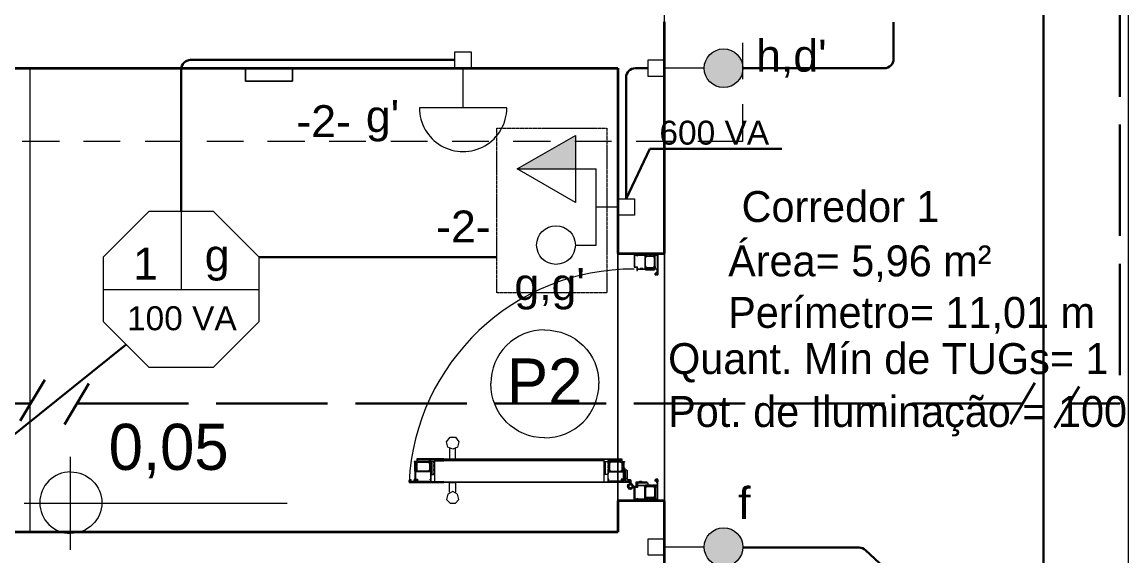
# Model space of a CAD drawing. Header units: millimetres. Extents: x -3501 to 2443, y -1417 to 2787.
# Drawn here: x -2483.1 to -2126.9, y 441.2 to 613.9 of the extents above; entities that cross this region are included whole.
import ezdxf

# ---------------------------------------------------------------- set-up
doc = ezdxf.new("R2010")
doc.units = ezdxf.units.MM
doc.linetypes.add('ACAD_ISO02W100', pattern=[15, 12, -3])
doc.linetypes.add('HIDDEN', pattern=[0.375, 0.25, -0.125])
for name, color, linetype, lineweight in [('EL-ELETRODUTOS-ALV', 5, 'Continuous', 30), ('EL-SIMB-P-CIRC', 1, 'Continuous', 20), ('Eletroduto', 160, 'Continuous', 30), ('Pontos Elétricos', 1, 'Continuous', 20), ('TXT e CIRCUITOS', 7, 'Continuous', 30)]:
    doc.layers.add(name, color=color, linetype=linetype, lineweight=lineweight)
for name, color, linetype in [('PDF_Geometry', 7, 'Continuous'), ('PDF_Text', 7, 'Continuous'), ('Texto', 7, 'Continuous')]:
    doc.layers.add(name, color=color, linetype=linetype)
doc.styles.add('estilo2', font='arial.ttf', dxfattribs={"height": 60})
doc.styles.add('PDF Bahnschrift', font='bahnschrift.ttf')
doc.styles.add('txt 2mm', font='arial.ttf', dxfattribs={"height": 100})

# ---------------------------------------------------------------- blocks, each defined once
blk = doc.blocks.new('cx luz oct')
at = {"ltscale": 3}
blk.add_line((43508.7, 29483.7), (43508.7, 29288.7), dxfattribs=at)
blk.add_lwpolyline([(43589.5, 29093.7), (43703.7, 29207.9), (43703.7, 29369.5), (43589.5, 29483.7), (43428, 29483.7), (43313.7, 29369.5), (43313.7, 29207.9), (43428, 29093.7)], close=True, dxfattribs=at)
blk.add_lwpolyline([(43313.7, 29288.7), (43703.7, 29288.7)], dxfattribs=at)
blk = doc.blocks.new('caixa arandela')
at = {"layer": 'EL-SIMB-P-CIRC', "color": 1}
for p, q in [((138180.1, 42644.3), (138180.1, 42361.8)), ((137998.6, 42476.5), (137998.6, 42529.5)), ((137998.6, 42529.5), (138051.6, 42529.5)), ((138051.6, 42529.5), (138051.6, 42476.5)), ((138180.1, 42503), (138051.6, 42503)), ((138051.6, 42476.5), (137998.6, 42476.5))]:
    blk.add_line(p, q, dxfattribs=at)
blk.add_arc((138180.1, 42503), 141.2, 270, 90, dxfattribs=at)
blk = doc.blocks.new('inte sim')
at = {"layer": 'EL-SIMB-P-CIRC', "color": 1}
blk.add_line((51872.6, 16975), (51872.6, 17103.5), dxfattribs=at)
blk.add_circle((51872.6, 16912.5), 62.5, dxfattribs=at)
blk = doc.blocks.new('int paralelo')
at = {"layer": 'EL-SIMB-P-CIRC', "ltscale": 3}
h = blk.add_hatch(color=256, dxfattribs=at)
h.dxf.hatch_style = 1
h.paths.add_polyline_path([(31096.1, 22328.9, 1), (31221.1, 22328.9, 1)])
at = {"layer": 'EL-SIMB-P-CIRC', "color": 1}
for p, q in [((30914.6, 22302.4), (30914.6, 22355.4)), ((30914.6, 22355.4), (30967.6, 22355.4)), ((30967.6, 22355.4), (30967.6, 22302.4)), ((30967.6, 22302.4), (30914.6, 22302.4))]:
    blk.add_line(p, q, dxfattribs=at)
at = {"layer": 'EL-SIMB-P-CIRC', "ltscale": 3, "rotation": 90}
blk.add_blockref('inte sim', (48071.1, -29543.8), dxfattribs=at)
blk = doc.blocks.new('caixa tomadas')
at = {"layer": 'EL-SIMB-P-CIRC'}
for p, q in [((52407.7, 17460.8), (52460.7, 17460.8)), ((52407.7, 17407.8), (52407.7, 17460.8)), ((52460.7, 17460.8), (52460.7, 17407.8)), ((52460.7, 17407.8), (52407.7, 17407.8)), ((52434.2, 17407.8), (52434.2, 17337.1)), ((52557.2, 17337.1), (52311.2, 17337.1)), ((52311.2, 17270.1), (52311.2, 17337.1)), ((52557.2, 17270.1), (52557.2, 17337.1))]:
    blk.add_line(p, q, dxfattribs=at)
at = {"layer": 'EL-SIMB-P-CIRC', "linetype": 'HIDDEN', "ltscale": 0.025}
blk.add_lwpolyline([(52711.9, 17016.2), (52179.5, 17016.2), (52179.5, 17372.4), (52711.9, 17372.4)], close=True, dxfattribs=at)
blk = doc.blocks.new('bloc tomadas')
at = {"layer": 'EL-SIMB-P-CIRC'}
h = blk.add_hatch(color=1, dxfattribs=at)
h.dxf.hatch_style = 1
h.paths.add_polyline_path([(52311.2, 17270.1), (52311.2, 17082.6), (52202.9, 17270.1)])
at = {"layer": 'EL-SIMB-P-CIRC', "color": 1}
for p, q in [((52311.2, 17082.6), (52202.9, 17270.1)), ((52202.9, 17270.1), (52419.4, 17270.1)), ((52311.2, 17082.6), (52311.2, 17270.1)), ((52419.4, 17270.1), (52311.2, 17082.6))]:
    blk.add_line(p, q, dxfattribs=at)
blk.add_circle((52557.2, 17207.6), 62.5, dxfattribs=at)
at = {"layer": 'EL-ELETRODUTOS-ALV'}
blk.add_blockref('caixa tomadas', (0, 0), dxfattribs=at)

msp = doc.modelspace()

# ---------------------------------------------------------------- linework, layer by layer
at = {"layer": 'Eletroduto'}
for points in [[(-2130.64, 650.7), (-2153, 650.7), (-2153, 424.95, 0.198912), (-2152.12, 422.83), (-2037.26, 307.97)], [(-2250.3, 598.96), (-2204.39, 598.96, 0.414214), (-2201.39, 601.96), (-2201.39, 613.89)], [(-2431.67, 552.6), (-2431.67, 598.61, -0.414214), (-2428.67, 601.61), (-2343.21, 601.61)], [(-2287.86, 556.72), (-2287.86, 595.96, -0.414214), (-2284.86, 598.96), (-2280.79, 598.96)], [(-2250.13, 443.88), (-2212.55, 443.88, -0.189464), (-2210.5, 443.08), (-2050.71, 294.52)]]:
    msp.add_lwpolyline(points, format="xyb", dxfattribs=at)
at = {"layer": 'Eletroduto', "linetype": 'ACAD_ISO02W100', "ltscale": 3}
for points in [[(-2128.26, 625.7), (-2128.26, 490.52)], [(-2780.45, 490.52), (-2480.31, 490.52)], [(-2465.35, 490.52), (-2159.67, 490.52)], [(-2144.7, 490.52), (-2128.26, 490.52)]]:
    msp.add_lwpolyline(points, dxfattribs=at)
at = {"layer": 'Eletroduto'}
for points in [[(-2406.5, 537.85), (-2329.67, 537.85)], [(-2533.58, 442.04), (-2449.47, 509.62)]]:
    msp.add_lwpolyline(points, dxfattribs=at)
at = {"layer": 'PDF_Geometry', "lineweight": 35}
for p, q in [((-2275.48, 598.96), (-2275.48, 613.99)), ((-2580.46, 598.96), (-2290.51, 598.96)), ((-2290.51, 598.96), (-2290.51, 539.07)), ((-2275.48, 539.07), (-2275.48, 598.96)), ((-2290.51, 539.07), (-2275.48, 539.07)), ((-2275.48, 459.07), (-2290.51, 459.07)), ((-2290.51, 459.07), (-2290.51, 448.91)), ((-2275.48, 448.91), (-2275.48, 459.07)), ((-2290.51, 448.91), (-2580.46, 448.91)), ((-2275.48, 423.93), (-2275.48, 448.91))]:
    msp.add_line(p, q, dxfattribs=at)
at = {"layer": 'PDF_Geometry', "lineweight": 18}
for points in [[(-2125.64, 844.04), (-2125.64, 434.09), (-2275.48, 434.09), (-2275.48, 613.99), (-2275.48, 619.07), (-2300.46, 619.07), (-2325.43, 619.07), (-2325.43, 631.98)], [(-2250.3, 607.21), (-2250.3, 595.36)], [(-2456.86, 598.96), (-2580.46, 598.96), (-2480.56, 598.96), (-2480.56, 448.91), (-2580.46, 448.91)], [(-2418.34, 598.75), (-2457.7, 598.75)], [(-2390.61, 598.96), (-2290.51, 598.96), (-2290.51, 598.32)], [(-2250.3, 587.32), (-2250.3, 575.26), (-2264.69, 575.26)], [(-2471.04, 575.26), (-2483.1, 575.26)], [(-2451.35, 575.26), (-2463.21, 575.26)], [(-2431.46, 575.26), (-2443.31, 575.26)], [(-2411.57, 575.26), (-2423.42, 575.26)], [(-2391.67, 575.26), (-2403.74, 575.26)], [(-2371.99, 575.26), (-2383.84, 575.26)], [(-2352.1, 575.26), (-2363.95, 575.26)], [(-2332.2, 575.26), (-2344.05, 575.26)], [(-2312.31, 575.26), (-2324.37, 575.26)], [(-2292.62, 575.26), (-2304.48, 575.26)], [(-2272.73, 575.26), (-2284.58, 575.26)], [(-2285.22, 539.07), (-2277.6, 539.07), (-2285.22, 539.07)], [(-2275.48, 539.07), (-2275.48, 459.07)], [(-2280.98, 534.2), (-2280.98, 534.2)], [(-2280.98, 533.99), (-2280.98, 533.99)], [(-2280.98, 533.99), (-2280.98, 533.99)], [(-2280.56, 533.99), (-2280.56, 533.99)], [(-2280.56, 533.99), (-2280.56, 533.99)], [(-2280.56, 533.99), (-2280.56, 533.99)], [(-2279.71, 533.99), (-2279.71, 533.99)], [(-2279.71, 533.99), (-2279.71, 533.99)], [(-2279.29, 534.2), (-2279.29, 534.2)], [(-2279.29, 533.99), (-2279.29, 533.99)], [(-2279.29, 533.99), (-2279.29, 533.99)], [(-2278.44, 532.08), (-2278.44, 532.08)], [(-2278.23, 532.72), (-2278.23, 532.72)], [(-2278.23, 532.72), (-2278.23, 532.72)], [(-2278.23, 532.5), (-2278.23, 532.5)], [(-2278.23, 532.5), (-2278.23, 532.5)], [(-2278.23, 532.29), (-2278.23, 532.29)], [(-2278.02, 532.93), (-2278.02, 532.93)], [(-2278.02, 532.93), (-2278.02, 532.93)], [(-2278.02, 532.72), (-2278.02, 532.72)], [(-2278.02, 532.29), (-2278.02, 532.29)], [(-2278.02, 532.08), (-2278.02, 532.08)], [(-2278.02, 532.08), (-2278.02, 532.08)], [(-2277.81, 532.72), (-2277.81, 532.72)], [(-2277.81, 532.72), (-2277.81, 532.72)], [(-2277.81, 532.29), (-2277.81, 532.29)], [(-2277.81, 532.29), (-2277.81, 532.29)], [(-2277.6, 532.5), (-2277.6, 532.5)], [(-2344.9, 476), (-2344.9, 472.61), (-2342.99, 472.61), (-2342.99, 476)], [(-2346.8, 472.61), (-2355.48, 472.61), (-2355.48, 472.4), (-2346.8, 472.4), (-2349.77, 472.4), (-2349.77, 471.98), (-2346.8, 471.98), (-2349.77, 471.98), (-2349.77, 465.2), (-2346.8, 465.2), (-2358.02, 465.2), (-2358.02, 464.99), (-2346.8, 464.99)], [(-2356.12, 471.55), (-2356.12, 471.55)], [(-2356.12, 470.92), (-2356.12, 470.92)], [(-2356.12, 470.49), (-2356.12, 470.49)], [(-2355.9, 470.92), (-2355.9, 470.92)], [(-2355.9, 470.92), (-2355.9, 470.92)], [(-2355.9, 470.49), (-2355.9, 470.49)], [(-2355.9, 470.49), (-2355.9, 470.49)], [(-2355.69, 470.92), (-2355.69, 470.92)], [(-2349.77, 472.61), (-2294.74, 472.61)], [(-2349.77, 472.4), (-2296.01, 472.4)], [(-2294.95, 471.98), (-2349.77, 471.98)], [(-2349.77, 470.49), (-2349.77, 470.49)], [(-2298.13, 472.61), (-2289.24, 472.61), (-2289.24, 472.4), (-2298.13, 472.4)], [(-2294.95, 465.2), (-2294.95, 472.4)], [(-2294.95, 470.49), (-2294.74, 470.49), (-2294.95, 470.49)], [(-2288.82, 470.92), (-2288.82, 470.92)], [(-2288.82, 470.92), (-2288.82, 470.92)], [(-2288.82, 470.92), (-2288.82, 470.92)], [(-2288.82, 470.71), (-2288.82, 470.71)], [(-2288.82, 470.71), (-2288.82, 470.71)], [(-2288.82, 470.71), (-2288.82, 470.71)], [(-2288.82, 470.49), (-2288.82, 470.49)], [(-2288.82, 470.49), (-2288.82, 470.49)], [(-2288.6, 471.55), (-2288.6, 471.55)], [(-2288.6, 470.92), (-2288.6, 470.92)], [(-2288.6, 470.71), (-2288.6, 470.71)], [(-2288.6, 470.71), (-2288.6, 470.71)], [(-2288.6, 470.49), (-2288.6, 470.49)], [(-2356.12, 469.65), (-2356.12, 469.65)], [(-2356.12, 469.22), (-2356.12, 469.22)], [(-2356.12, 468.59), (-2356.12, 468.59)], [(-2355.9, 469.65), (-2355.9, 469.65)], [(-2355.9, 469.65), (-2355.9, 469.65)], [(-2355.9, 469.22), (-2355.9, 469.22)], [(-2355.9, 469.22), (-2355.9, 469.22)], [(-2355.69, 469.44), (-2355.69, 469.44)], [(-2349.77, 469.01), (-2349.77, 469.01)], [(-2294.95, 469.01), (-2294.95, 469.01)], [(-2289.03, 469.44), (-2289.03, 469.44)], [(-2288.82, 469.65), (-2288.82, 469.65)], [(-2288.82, 469.65), (-2288.82, 469.65)], [(-2288.82, 469.44), (-2288.82, 469.44)], [(-2288.82, 469.44), (-2288.82, 469.44)], [(-2288.82, 469.44), (-2288.82, 469.44)], [(-2288.82, 469.44), (-2288.82, 469.44)], [(-2288.82, 469.22), (-2288.82, 469.22)], [(-2288.82, 469.22), (-2288.82, 469.22)], [(-2288.6, 469.65), (-2288.6, 469.65)], [(-2288.6, 469.44), (-2288.6, 469.44)], [(-2288.6, 469.22), (-2288.6, 469.22)], [(-2288.6, 468.59), (-2288.6, 468.59)], [(-2288.6, 467.53), (-2288.6, 467.53)], [(-2287.97, 467.53), (-2288.18, 467.53)], [(-2286.06, 462.87), (-2285.43, 463.72), (-2286.28, 464.57), (-2286.28, 464.78), (-2286.28, 465.63), (-2286.49, 465.84), (-2286.7, 465.84), (-2287.33, 465.84), (-2287.33, 465.63), (-2287.12, 465.84), (-2286.91, 465.84), (-2286.91, 465.63), (-2287.12, 465.63), (-2287.33, 465.41), (-2286.91, 465.41), (-2287.76, 465.41), (-2287.97, 465.63), (-2287.97, 465.84), (-2287.97, 469.01), (-2287.76, 469.01), (-2287.55, 468.8), (-2287.55, 466.05), (-2287.55, 466.47)], [(-2287.97, 469.01), (-2287.97, 469.01)], [(-2358.02, 465.41), (-2358.02, 465.41)], [(-2357.81, 465.63), (-2357.81, 465.63)], [(-2357.81, 465.2), (-2357.81, 465.2)], [(-2356.75, 465.2), (-2357.81, 465.2), (-2356.75, 465.2)], [(-2357.81, 465.2), (-2357.81, 465.2)], [(-2357.6, 465.84), (-2357.6, 465.84)], [(-2357.6, 465.84), (-2357.6, 465.84)], [(-2357.6, 465.63), (-2357.6, 465.63)], [(-2357.39, 465.63), (-2357.39, 465.63)], [(-2357.39, 465.63), (-2357.39, 465.63)], [(-2357.17, 465.41), (-2357.17, 465.41)], [(-2356.54, 465.2), (-2356.54, 465.2)], [(-2356.54, 465.2), (-2356.54, 465.2)], [(-2356.33, 465.84), (-2356.33, 465.84)], [(-2356.12, 465.84), (-2356.12, 465.84)], [(-2356.12, 465.41), (-2356.12, 465.41)], [(-2355.69, 465.41), (-2355.69, 465.41)], [(-2355.27, 466.05), (-2355.27, 466.05)], [(-2355.27, 465.41), (-2355.27, 465.41)], [(-2351.04, 465.84), (-2351.04, 465.84)], [(-2351.04, 465.41), (-2351.04, 465.41)], [(-2349.77, 465.2), (-2296.01, 465.2)], [(-2294.95, 464.99), (-2349.77, 464.99)], [(-2344.9, 461.82), (-2344.9, 464.99), (-2342.99, 464.99), (-2342.99, 461.82)], [(-2298.13, 465.2), (-2286.7, 465.2), (-2286.7, 464.99), (-2298.13, 464.99)], [(-2293.47, 465.84), (-2293.47, 465.84)], [(-2289.45, 466.05), (-2289.45, 466.05)], [(-2289.45, 465.41), (-2289.45, 465.41)], [(-2287.55, 466.05), (-2287.33, 465.84), (-2287.12, 465.84), (-2286.91, 465.84), (-2286.7, 465.63), (-2286.7, 465.41), (-2286.91, 465.41), (-2286.91, 465.63), (-2287.12, 465.63), (-2287.55, 465.41), (-2288.18, 465.41), (-2288.39, 465.63), (-2288.39, 465.84), (-2288.6, 465.41), (-2289.03, 465.41), (-2289.03, 465.63), (-2289.03, 465.84), (-2288.82, 465.84), (-2289.03, 465.84), (-2289.24, 465.63), (-2289.24, 465.41), (-2289.03, 465.2), (-2288.18, 465.2), (-2287.97, 465.2), (-2286.91, 465.2), (-2286.7, 465.2), (-2286.7, 465.41), (-2286.7, 464.78), (-2286.91, 464.57)], [(-2289.03, 465.41), (-2289.03, 465.41)], [(-2288.6, 466.47), (-2288.6, 466.47)], [(-2288.6, 465.84), (-2288.6, 465.84)], [(-2288.6, 465.41), (-2288.6, 465.41)], [(-2288.39, 465.84), (-2288.39, 465.84)], [(-2288.18, 466.47), (-2287.97, 466.47)], [(-2288.18, 465.2), (-2288.18, 465.2)], [(-2288.18, 465.2), (-2288.18, 465.2)], [(-2287.97, 465.2), (-2286.91, 465.2), (-2287.97, 465.2)], [(-2287.55, 465.41), (-2287.55, 465.41)], [(-2286.7, 464.57), (-2287.55, 463.93), (-2287.12, 462.87), (-2286.06, 462.87), (-2285.43, 463.72), (-2286.06, 464.57)], [(-2287.33, 465.63), (-2287.33, 465.63)], [(-2287.33, 465.63), (-2287.33, 465.63)], [(-2287.33, 465.41), (-2287.33, 465.41)], [(-2287.12, 465.84), (-2287.12, 465.84)], [(-2287.12, 465.63), (-2287.12, 465.63)], [(-2287.12, 465.63), (-2287.12, 465.63)], [(-2286.91, 465.63), (-2286.91, 465.63)], [(-2286.91, 465.63), (-2286.91, 465.63)], [(-2286.91, 465.63), (-2286.91, 465.63)], [(-2286.91, 465.41), (-2286.91, 465.41)], [(-2286.91, 465.41), (-2286.91, 465.41)], [(-2286.91, 465.2), (-2286.91, 465.2)], [(-2286.91, 465.2), (-2286.91, 465.2)], [(-2286.7, 465.41), (-2286.7, 465.41)], [(-2284.16, 465.2), (-2284.16, 465.2)], [(-2283.74, 465.2), (-2283.52, 465.2), (-2283.52, 465.41), (-2282.89, 465.41), (-2282.89, 465.2), (-2282.68, 465.2)], [(-2283.52, 464.78), (-2283.52, 464.78)], [(-2282.89, 464.78), (-2282.89, 464.78)], [(-2282.89, 464.78), (-2282.89, 464.78)], [(-2281.62, 464.14), (-2281.62, 464.14)], [(-2280.98, 464.14), (-2280.98, 464.14)], [(-2280.98, 463.93), (-2280.98, 463.93)], [(-2280.98, 463.93), (-2280.98, 463.93)], [(-2280.98, 463.93), (-2280.98, 463.93)], [(-2280.77, 464.14), (-2280.77, 464.14)], [(-2280.77, 463.93), (-2280.77, 463.93)], [(-2280.77, 463.93), (-2280.77, 463.93)], [(-2280.77, 463.93), (-2280.77, 463.93)], [(-2280.56, 464.14), (-2280.56, 464.14)], [(-2280.56, 463.93), (-2280.56, 463.93)], [(-2280.56, 463.93), (-2280.56, 463.93)], [(-2279.71, 464.14), (-2279.71, 464.14)], [(-2279.71, 463.93), (-2279.71, 463.93)], [(-2279.71, 463.93), (-2279.71, 463.93)], [(-2279.5, 464.14), (-2279.5, 464.14)], [(-2279.5, 463.93), (-2279.5, 463.93)], [(-2279.5, 463.93), (-2279.5, 463.93)], [(-2279.5, 463.93), (-2279.5, 463.93)], [(-2279.29, 464.14), (-2279.29, 464.14)], [(-2279.29, 463.93), (-2279.29, 463.93)], [(-2279.29, 463.93), (-2279.29, 463.93)], [(-2279.29, 463.93), (-2279.29, 463.93)], [(-2278.66, 464.14), (-2278.66, 464.14)], [(-2278.44, 465.84), (-2278.44, 465.84)], [(-2278.23, 466.05), (-2278.23, 465.84), (-2278.23, 466.05)], [(-2278.23, 465.84), (-2278.23, 465.84)], [(-2278.23, 465.84), (-2278.23, 465.84)], [(-2278.23, 465.84), (-2278.23, 465.84)], [(-2278.23, 465.84), (-2278.23, 465.84)], [(-2278.23, 465.63), (-2278.23, 465.63)], [(-2278.23, 465.63), (-2278.23, 465.63)], [(-2278.23, 465.41), (-2278.23, 465.41)], [(-2278.23, 465.41), (-2278.23, 465.41)], [(-2278.02, 465.84), (-2278.02, 465.84)], [(-2278.02, 465.84), (-2278.02, 465.84)], [(-2278.02, 465.63), (-2278.02, 465.63)], [(-2278.02, 465.41), (-2278.02, 465.41)], [(-2278.02, 465.2), (-2278.02, 465.2)], [(-2278.02, 465.2), (-2278.02, 465.2)], [(-2277.81, 465.84), (-2277.81, 465.63), (-2277.81, 465.84)], [(-2277.81, 465.84), (-2277.81, 465.84)], [(-2277.81, 465.63), (-2277.81, 465.63)], [(-2277.81, 465.63), (-2277.81, 465.63)], [(-2277.81, 465.63), (-2277.81, 465.63)], [(-2277.81, 465.41), (-2277.81, 465.41)], [(-2277.81, 465.41), (-2277.81, 465.41)], [(-2277.81, 465.2), (-2277.81, 465.2)], [(-2277.81, 465.2), (-2277.81, 465.2)], [(-2489.03, 448.91), (-2290.51, 448.91)]]:
    msp.add_lwpolyline(points, dxfattribs=at)
for points in [[(-2410.93, 594.73), (-2395.69, 594.73), (-2395.69, 595.15), (-2395.69, 596), (-2395.69, 597.05), (-2395.69, 598.32), (-2395.69, 598.75), (-2395.69, 597.48), (-2395.69, 596.21), (-2395.69, 595.36), (-2395.69, 594.94), (-2395.69, 594.73)], [(-2410.93, 594.73), (-2410.93, 594.94), (-2410.93, 595.36), (-2410.93, 596.21), (-2410.93, 597.48), (-2410.93, 598.75), (-2410.93, 598.32), (-2410.93, 597.05), (-2410.93, 596), (-2410.93, 595.15)], [(-2290.51, 539.07), (-2290.51, 459.07)], [(-2281.62, 533.99), (-2281.41, 533.99), (-2281.2, 533.99), (-2281.41, 534.2), (-2281.62, 533.99), (-2281.62, 534.41), (-2281.62, 534.62), (-2281.62, 534.41), (-2281.41, 534.41), (-2281.41, 534.62), (-2281.41, 534.83), (-2281.62, 534.83), (-2281.62, 537.58), (-2281.41, 537.8), (-2281.41, 538.01), (-2281.62, 537.8), (-2281.62, 538.01), (-2281.62, 538.22), (-2281.62, 538.43), (-2281.41, 538.22), (-2281.2, 538.43), (-2281.41, 538.43), (-2281.62, 538.43), (-2283.1, 538.43), (-2283.1, 539.07), (-2283.31, 539.07), (-2283.52, 538.85), (-2283.31, 538.85), (-2283.31, 538.43), (-2284.16, 538.43), (-2285.01, 538.43), (-2285.01, 538.85), (-2284.79, 538.85), (-2284.79, 539.07), (-2285.22, 539.07), (-2285.22, 534.62), (-2284.37, 534.62), (-2284.37, 534.41), (-2284.37, 533.56), (-2284.16, 533.56), (-2284.16, 533.99), (-2282.89, 533.99)], [(-2285.01, 534.83), (-2285.01, 538.22), (-2285.01, 538.43), (-2284.37, 538.43), (-2284.37, 538.22), (-2284.16, 538.22), (-2284.16, 538.43), (-2281.83, 538.43), (-2281.83, 533.99), (-2282.47, 533.99), (-2282.47, 534.2), (-2283.31, 534.2), (-2283.31, 533.99), (-2284.16, 533.99), (-2284.16, 534.62), (-2285.01, 534.62)], [(-2280.56, 538.43), (-2279.71, 538.43), (-2279.93, 538.43), (-2279.93, 538.22), (-2279.71, 538.22), (-2279.08, 538.22), (-2279.29, 538.43), (-2279.08, 538.43), (-2278.87, 538.22), (-2278.66, 538.22), (-2278.66, 538.01), (-2278.66, 537.8), (-2278.87, 538.01), (-2280.14, 538.01), (-2280.14, 538.22), (-2280.14, 538.01), (-2281.41, 538.01), (-2281.62, 537.8), (-2281.62, 538.01), (-2281.62, 538.22), (-2281.41, 538.22), (-2281.2, 538.43), (-2280.98, 538.43), (-2281.2, 538.22), (-2280.56, 538.22), (-2280.35, 538.22), (-2280.35, 538.43)], [(-2277.6, 532.93), (-2277.81, 532.93), (-2277.81, 532.72), (-2278.02, 532.72), (-2278.02, 532.93), (-2277.81, 532.93), (-2277.81, 533.77), (-2277.81, 533.99), (-2278.66, 533.99), (-2278.87, 533.99), (-2279.08, 533.99), (-2278.87, 534.2), (-2278.66, 533.99), (-2278.66, 534.41), (-2278.66, 534.62), (-2278.66, 534.41), (-2278.87, 534.41), (-2278.87, 534.62), (-2278.87, 534.83), (-2278.66, 534.83), (-2278.66, 537.58), (-2278.87, 537.8), (-2278.87, 538.01), (-2278.66, 537.8), (-2278.66, 538.01), (-2278.66, 538.22), (-2278.66, 538.43), (-2278.87, 538.22), (-2279.08, 538.43), (-2278.87, 538.43), (-2278.66, 538.43), (-2277.6, 538.43), (-2277.6, 538.85), (-2278.02, 538.85), (-2277.81, 539.07), (-2277.6, 539.07), (-2277.6, 532.08), (-2278.02, 532.08), (-2278.02, 532.29), (-2277.81, 532.29), (-2277.81, 532.08), (-2277.6, 532.08), (-2277.6, 532.29), (-2277.6, 532.5), (-2277.6, 532.72)], [(-2278.23, 534.62), (-2278.44, 534.62), (-2278.44, 538.43), (-2277.81, 538.43), (-2277.81, 534.2), (-2277.81, 533.99), (-2278.44, 533.99), (-2278.44, 534.2), (-2278.44, 534.41), (-2278.44, 534.62)], [(-2280.56, 533.99), (-2279.71, 533.99), (-2279.93, 533.99), (-2279.93, 534.2), (-2279.71, 534.2), (-2279.08, 534.2), (-2279.08, 533.99), (-2279.29, 533.99), (-2279.08, 533.99), (-2278.87, 534.2), (-2278.66, 534.2), (-2278.66, 533.99), (-2278.66, 534.2), (-2278.66, 534.41), (-2278.87, 534.41), (-2280.14, 534.41), (-2280.14, 534.2), (-2280.14, 534.41), (-2281.41, 534.41), (-2281.62, 534.41), (-2281.62, 534.2), (-2281.62, 533.99), (-2281.62, 534.2), (-2281.41, 534.2), (-2281.2, 533.99), (-2280.98, 533.99), (-2281.2, 533.99), (-2281.2, 534.2), (-2280.56, 534.2), (-2280.35, 534.2), (-2280.35, 533.99)], [(-2279.29, 534.2), (-2279.5, 534.2), (-2279.71, 534.2), (-2279.71, 533.99), (-2280.56, 533.99), (-2280.56, 534.2), (-2280.77, 534.2), (-2280.98, 534.2), (-2280.98, 533.99), (-2281.62, 533.99), (-2281.62, 533.77), (-2278.66, 533.77), (-2278.66, 533.99), (-2279.29, 533.99)], [(-2278.02, 532.93), (-2278.23, 532.72), (-2278.23, 532.29), (-2278.23, 532.08), (-2278.44, 532.08), (-2278.44, 532.5), (-2278.44, 532.08), (-2278.23, 532.08), (-2278.02, 532.08), (-2278.02, 532.29), (-2277.81, 532.29), (-2277.6, 532.5), (-2277.81, 532.72), (-2278.02, 532.72)], [(-2278.23, 532.72), (-2278.44, 532.5), (-2278.23, 532.5)], [(-2343.84, 475.78), (-2345.53, 476.42), (-2345.96, 478.11), (-2344.69, 479.59), (-2342.99, 479.59), (-2341.94, 478.11), (-2342.36, 476.42)], [(-2350.83, 471.55), (-2350.83, 471.76), (-2351.04, 471.76), (-2351.25, 471.76), (-2351.25, 472.19), (-2350.83, 472.19), (-2350.83, 472.4), (-2355.27, 472.4), (-2355.48, 472.4), (-2355.48, 471.76), (-2356.33, 471.76), (-2356.33, 471.55), (-2356.12, 471.55), (-2356.12, 471.34), (-2356.12, 471.13), (-2355.9, 471.34), (-2355.69, 471.34), (-2355.9, 471.34), (-2355.9, 471.55), (-2355.48, 471.55), (-2355.48, 471.34), (-2355.27, 471.34), (-2355.27, 471.55), (-2351.88, 471.55), (-2351.67, 471.34), (-2351.46, 471.34), (-2351.46, 471.55), (-2351.04, 471.55), (-2351.25, 471.34), (-2351.04, 471.13), (-2350.83, 471.34), (-2351.04, 471.34), (-2351.04, 471.55)], [(-2355.9, 469.65), (-2356.12, 469.65), (-2356.12, 470.49), (-2355.9, 470.49), (-2355.9, 470.28), (-2355.69, 470.28), (-2355.69, 470.49), (-2355.69, 471.13), (-2355.9, 471.13), (-2355.9, 470.92), (-2356.12, 470.92), (-2356.12, 471.13), (-2355.9, 471.34), (-2355.69, 471.34), (-2355.9, 471.55), (-2355.48, 471.55), (-2355.48, 471.34), (-2355.48, 470.28), (-2355.69, 470.07), (-2355.48, 470.07), (-2355.48, 468.8), (-2355.48, 468.59), (-2355.9, 468.59), (-2355.69, 468.8), (-2355.9, 469.01), (-2356.12, 469.01), (-2356.12, 469.22), (-2355.9, 469.22), (-2355.9, 469.01), (-2355.69, 469.01), (-2355.69, 469.65), (-2355.69, 469.86), (-2355.9, 469.86)], [(-2355.69, 469.44), (-2355.69, 469.22), (-2355.9, 469.22), (-2356.12, 469.22), (-2356.12, 468.59), (-2356.12, 471.55), (-2356.12, 470.92), (-2355.9, 470.92), (-2355.69, 470.92), (-2355.69, 470.71), (-2355.69, 470.49), (-2355.9, 470.49), (-2356.12, 470.49), (-2356.12, 469.65), (-2355.9, 469.65), (-2355.69, 469.65)], [(-2351.46, 471.76), (-2351.46, 472.19), (-2355.27, 472.19), (-2355.27, 471.76)], [(-2351.04, 469.65), (-2350.83, 469.65), (-2350.83, 470.49), (-2351.04, 470.49), (-2351.04, 470.28), (-2351.25, 470.28), (-2351.25, 470.49), (-2351.25, 471.13), (-2351.04, 471.13), (-2351.04, 470.92), (-2350.83, 470.92), (-2350.83, 471.13), (-2351.04, 471.13), (-2351.25, 471.34), (-2351.04, 471.55), (-2351.25, 471.55), (-2351.46, 471.55), (-2351.46, 471.34), (-2351.46, 470.28), (-2351.46, 470.07), (-2351.25, 470.07), (-2351.46, 470.07), (-2351.46, 468.8), (-2351.46, 468.59), (-2351.25, 468.59), (-2351.04, 468.59), (-2351.25, 468.8), (-2351.25, 469.01), (-2351.04, 469.01), (-2350.83, 469.01), (-2350.83, 469.22), (-2351.04, 469.22), (-2351.04, 469.01), (-2351.25, 469.01), (-2351.25, 469.65), (-2351.25, 469.86), (-2351.04, 469.86)], [(-2349.98, 469.01), (-2350.19, 469.22), (-2350.19, 469.44), (-2350.19, 469.86), (-2350.19, 470.07), (-2350.19, 470.28), (-2349.77, 470.49), (-2349.98, 470.49), (-2350.19, 470.49), (-2350.19, 470.71), (-2350.19, 471.55), (-2349.98, 471.55), (-2349.98, 471.76), (-2350.19, 471.76), (-2350.83, 471.76), (-2350.83, 471.34), (-2350.83, 468.17), (-2350.83, 467.95), (-2350.83, 467.74), (-2350.83, 467.53), (-2350.19, 467.53), (-2349.98, 467.53), (-2349.98, 467.74), (-2350.19, 467.74), (-2350.19, 468.59), (-2350.19, 468.8), (-2350.19, 469.01)], [(-2294.74, 467.74), (-2294.53, 467.74), (-2294.53, 468.59), (-2294.53, 468.8), (-2294.53, 469.01), (-2294.74, 469.01), (-2294.53, 469.22), (-2294.53, 469.44), (-2294.53, 469.86), (-2294.53, 470.07), (-2294.53, 470.28), (-2294.74, 470.49), (-2294.53, 470.49), (-2294.53, 470.71), (-2294.53, 471.55), (-2294.74, 471.55), (-2294.74, 471.76), (-2294.53, 471.76), (-2293.89, 471.76), (-2293.68, 471.76), (-2293.68, 471.34), (-2293.68, 468.17), (-2293.68, 467.95), (-2293.68, 467.74), (-2293.89, 467.53), (-2294.53, 467.53), (-2294.74, 467.53)], [(-2293.68, 471.55), (-2293.68, 471.76), (-2293.47, 471.76), (-2293.47, 472.19), (-2293.89, 472.19), (-2293.89, 472.4), (-2293.68, 472.4), (-2289.45, 472.4), (-2289.24, 472.4), (-2289.24, 471.76), (-2288.39, 471.76), (-2288.39, 471.55), (-2288.6, 471.55), (-2288.6, 471.34), (-2288.6, 471.13), (-2288.82, 471.34), (-2289.03, 471.34), (-2288.82, 471.34), (-2288.82, 471.55), (-2289.24, 471.55), (-2289.24, 471.34), (-2289.45, 471.34), (-2289.45, 471.55), (-2292.84, 471.55), (-2293.05, 471.34), (-2293.26, 471.34), (-2293.26, 471.55), (-2293.68, 471.55), (-2293.47, 471.34), (-2293.68, 471.13), (-2293.68, 471.34)], [(-2293.68, 469.65), (-2293.68, 470.49), (-2293.68, 470.28), (-2293.47, 470.28), (-2293.47, 470.49), (-2293.47, 471.13), (-2293.68, 471.13), (-2293.68, 470.92), (-2293.68, 471.13), (-2293.47, 471.34), (-2293.68, 471.55), (-2293.47, 471.55), (-2293.26, 471.55), (-2293.26, 471.34), (-2293.26, 470.28), (-2293.26, 470.07), (-2293.47, 470.07), (-2293.26, 470.07), (-2293.26, 468.8), (-2293.26, 468.59), (-2293.47, 468.59), (-2293.68, 468.59), (-2293.47, 468.8), (-2293.47, 469.01), (-2293.68, 469.01), (-2293.68, 469.22), (-2293.68, 469.01), (-2293.47, 469.01), (-2293.47, 469.65), (-2293.47, 469.86), (-2293.68, 469.86)], [(-2293.26, 471.76), (-2293.26, 472.19), (-2289.45, 472.19), (-2289.45, 471.76)], [(-2288.82, 469.65), (-2288.6, 469.65), (-2288.6, 470.49), (-2288.82, 470.49), (-2288.82, 470.28), (-2289.03, 470.49), (-2289.03, 471.13), (-2288.82, 471.13), (-2288.82, 470.92), (-2288.6, 470.92), (-2288.6, 471.13), (-2288.82, 471.34), (-2289.03, 471.34), (-2288.82, 471.55), (-2289.24, 471.55), (-2289.24, 471.34), (-2289.24, 470.28), (-2289.03, 470.07), (-2289.24, 470.07), (-2289.24, 468.8), (-2289.24, 468.59), (-2288.82, 468.59), (-2289.03, 468.8), (-2288.82, 469.01), (-2288.6, 469.01), (-2288.6, 469.22), (-2288.82, 469.22), (-2288.82, 469.01), (-2289.03, 469.01), (-2289.03, 469.65), (-2288.82, 469.86)], [(-2288.82, 470.49), (-2288.82, 470.71), (-2288.82, 470.92), (-2288.6, 470.92), (-2288.82, 470.92), (-2289.03, 470.92), (-2289.03, 470.71)], [(-2288.82, 469.65), (-2288.6, 469.65), (-2288.6, 469.44), (-2288.6, 469.22), (-2288.82, 469.22), (-2288.6, 469.22), (-2288.6, 468.59), (-2288.6, 471.55), (-2288.6, 470.92), (-2288.6, 470.71), (-2288.82, 470.49), (-2288.6, 470.49), (-2288.6, 469.65)], [(-2350.83, 467.32), (-2350.83, 468.59), (-2351.04, 468.59), (-2351.04, 468.8), (-2350.83, 468.8), (-2351.04, 469.01), (-2351.25, 468.8), (-2351.04, 468.59), (-2351.46, 468.59), (-2351.46, 468.8), (-2351.67, 468.8), (-2351.88, 468.59), (-2355.27, 468.59), (-2355.27, 468.8), (-2355.48, 468.8), (-2355.48, 468.59), (-2355.9, 468.59), (-2355.9, 468.8), (-2355.69, 468.8), (-2355.9, 468.8), (-2356.12, 469.01), (-2356.12, 468.8), (-2356.12, 468.59), (-2356.12, 467.32), (-2356.12, 466.05), (-2356.33, 466.05), (-2356.33, 465.84), (-2355.48, 465.84), (-2355.48, 465.2), (-2355.27, 465.2), (-2351.04, 465.2), (-2350.83, 465.2)], [(-2351.04, 465.84), (-2351.25, 465.84), (-2351.25, 466.05), (-2351.04, 466.05), (-2351.04, 468.38), (-2355.9, 468.38), (-2355.9, 467.74), (-2355.9, 466.9), (-2355.9, 466.05), (-2355.27, 466.05), (-2355.27, 465.41), (-2351.04, 465.41)], [(-2349.77, 469.01), (-2349.98, 469.01)], [(-2294.95, 469.01), (-2294.74, 469.01)], [(-2293.68, 467.32), (-2293.68, 468.59), (-2293.68, 468.8), (-2293.68, 469.01), (-2293.47, 468.8), (-2293.68, 468.59), (-2293.26, 468.59), (-2293.26, 468.8), (-2293.05, 468.8), (-2292.84, 468.59), (-2289.45, 468.59), (-2289.45, 468.8), (-2289.24, 468.8), (-2289.24, 468.59), (-2288.82, 468.59), (-2288.82, 468.8), (-2289.03, 468.8), (-2288.82, 468.8), (-2288.6, 469.01), (-2288.6, 468.8), (-2288.6, 468.59), (-2288.6, 467.32), (-2288.6, 466.05), (-2288.39, 466.05), (-2288.39, 465.84), (-2289.24, 465.84), (-2289.24, 465.2), (-2289.45, 465.2), (-2293.68, 465.2)], [(-2293.47, 465.84), (-2293.47, 466.05), (-2293.68, 466.05), (-2293.68, 468.38), (-2288.82, 468.38), (-2288.82, 467.74), (-2288.82, 466.9), (-2288.82, 466.05), (-2289.45, 466.05), (-2289.45, 465.41), (-2293.47, 465.41), (-2293.68, 465.41), (-2293.68, 465.84)], [(-2289.03, 469.44), (-2288.82, 469.22), (-2288.82, 469.44), (-2288.82, 469.65)], [(-2288.18, 466.05), (-2288.18, 469.44), (-2288.6, 469.44), (-2288.6, 466.05)], [(-2357.39, 465.84), (-2357.6, 465.84), (-2357.81, 465.63), (-2357.6, 465.63), (-2357.17, 465.41), (-2356.54, 465.41), (-2356.33, 465.63), (-2356.33, 465.84), (-2356.12, 465.41), (-2355.69, 465.41), (-2355.69, 465.63), (-2355.69, 465.84), (-2355.9, 465.84), (-2356.12, 465.84), (-2355.9, 465.84), (-2355.69, 465.84), (-2355.48, 465.63), (-2355.48, 465.41), (-2355.69, 465.2), (-2356.54, 465.2), (-2357.81, 465.2), (-2358.02, 465.2), (-2358.02, 465.41), (-2358.02, 465.63), (-2357.81, 465.84), (-2357.6, 465.84), (-2357.39, 465.63)], [(-2288.82, 465.84), (-2288.6, 465.84)], [(-2284.79, 463.72), (-2284.58, 463.93), (-2284.58, 464.99), (-2284.58, 465.2), (-2284.16, 465.2), (-2281.2, 465.2), (-2281.2, 464.99), (-2281.2, 464.78), (-2283.74, 464.78), (-2284.16, 464.78), (-2284.37, 464.57), (-2284.37, 463.72), (-2284.37, 463.51), (-2284.58, 463.51), (-2285.43, 463.51), (-2285.64, 463.3), (-2286.49, 462.66), (-2287.33, 463.3), (-2287.33, 464.36), (-2286.28, 464.78), (-2285.64, 463.93), (-2285.43, 463.72)], [(-2286.49, 464.36), (-2287.12, 463.72), (-2286.49, 463.09), (-2285.85, 463.72)], [(-2286.49, 464.36), (-2287.12, 463.72), (-2286.49, 463.09), (-2285.85, 463.72)], [(-2281.62, 464.14), (-2281.41, 464.14), (-2281.2, 464.14), (-2281.41, 463.93), (-2281.41, 463.72), (-2281.41, 463.93), (-2281.62, 463.93), (-2281.62, 463.51), (-2281.41, 463.51), (-2281.41, 463.3), (-2281.62, 463.3), (-2281.62, 460.55), (-2281.62, 460.34), (-2281.41, 460.34), (-2281.41, 460.12), (-2281.62, 460.12), (-2281.62, 459.7), (-2281.41, 459.7), (-2281.2, 459.49), (-2281.41, 459.49), (-2281.62, 459.49), (-2283.1, 459.49), (-2283.1, 459.07), (-2283.31, 459.07), (-2283.52, 459.07), (-2283.52, 459.28), (-2283.31, 459.28), (-2283.31, 459.49), (-2284.16, 459.49), (-2285.01, 459.49), (-2285.01, 459.28), (-2284.79, 459.28), (-2284.79, 459.07), (-2285.22, 459.07), (-2285.22, 463.3), (-2285.22, 463.51), (-2284.37, 463.51), (-2284.37, 464.36), (-2284.16, 464.36), (-2284.16, 464.14), (-2282.89, 464.14)], [(-2285.01, 463.3), (-2285.01, 459.7), (-2284.37, 459.7), (-2284.16, 459.91), (-2284.16, 459.7), (-2281.83, 459.7), (-2281.83, 463.93), (-2282.47, 463.93), (-2283.31, 463.93), (-2284.16, 463.93), (-2284.16, 463.3)], [(-2280.77, 464.78), (-2284.16, 464.78), (-2284.16, 464.14), (-2280.77, 464.14)], [(-2280.56, 463.93), (-2280.56, 464.14), (-2279.71, 464.14), (-2279.71, 463.93), (-2279.93, 463.93), (-2279.93, 463.72), (-2279.71, 463.72), (-2279.08, 463.72), (-2279.08, 463.93), (-2279.29, 463.93), (-2279.29, 464.14), (-2279.08, 464.14), (-2278.87, 463.93), (-2278.87, 463.72), (-2278.66, 463.93), (-2278.66, 463.51), (-2278.87, 463.51), (-2280.14, 463.51), (-2280.14, 463.72), (-2280.14, 463.51), (-2281.41, 463.51), (-2281.62, 463.51), (-2281.62, 463.93), (-2281.41, 463.72), (-2281.41, 463.93), (-2281.2, 464.14), (-2280.98, 464.14), (-2280.98, 463.93), (-2281.2, 463.93), (-2281.2, 463.72), (-2280.56, 463.72), (-2280.35, 463.72), (-2280.35, 463.93)], [(-2280.77, 463.72), (-2280.98, 463.72), (-2280.98, 463.93), (-2280.98, 464.14), (-2281.62, 464.14), (-2278.66, 464.14), (-2279.29, 464.14), (-2279.29, 463.93), (-2279.5, 463.93), (-2279.71, 463.93), (-2279.5, 463.72), (-2279.29, 463.72), (-2279.29, 463.93), (-2279.5, 464.14), (-2279.5, 463.93), (-2279.71, 463.93), (-2279.71, 464.14), (-2280.56, 464.14), (-2280.56, 463.93), (-2280.77, 463.93), (-2280.56, 463.93)], [(-2280.77, 464.14), (-2280.98, 463.93), (-2280.77, 463.93)], [(-2277.6, 465.2), (-2277.81, 465.2), (-2278.02, 465.2), (-2278.02, 464.99), (-2277.81, 464.99), (-2277.81, 464.14), (-2278.66, 464.14), (-2278.87, 464.14), (-2279.08, 464.14), (-2278.87, 463.93), (-2278.87, 463.72), (-2278.87, 463.93), (-2278.66, 463.93), (-2278.66, 463.51), (-2278.87, 463.51), (-2278.87, 463.3), (-2278.66, 463.3), (-2278.66, 460.55), (-2278.66, 460.34), (-2278.87, 460.34), (-2278.87, 460.12), (-2278.66, 460.12), (-2278.66, 459.7), (-2278.87, 459.7), (-2279.08, 459.49), (-2278.87, 459.49), (-2278.66, 459.49), (-2277.6, 459.49), (-2277.6, 459.28), (-2278.02, 459.28), (-2278.02, 459.07), (-2277.81, 459.07), (-2277.6, 459.07), (-2277.6, 465.84), (-2277.6, 466.05), (-2278.02, 466.05), (-2278.02, 465.84), (-2277.81, 465.63), (-2277.81, 465.84), (-2277.6, 465.84), (-2277.6, 465.63), (-2277.6, 465.41)], [(-2277.81, 465.41), (-2277.81, 465.63), (-2277.6, 465.63), (-2277.6, 465.41), (-2277.81, 465.2), (-2278.02, 465.2), (-2278.23, 465.41), (-2278.23, 465.63), (-2278.02, 465.41), (-2278.02, 465.63), (-2277.81, 465.63), (-2278.02, 465.63), (-2278.02, 465.84), (-2278.02, 466.05), (-2278.23, 466.05), (-2278.44, 465.84), (-2278.44, 465.63), (-2278.44, 465.84), (-2278.23, 465.84), (-2278.02, 465.84), (-2278.02, 465.41)], [(-2278.44, 465.63), (-2278.23, 465.41), (-2278.44, 465.41)], [(-2278.23, 463.3), (-2278.44, 463.3), (-2278.44, 459.7), (-2277.81, 459.7), (-2277.81, 463.93), (-2278.44, 463.93), (-2278.44, 463.51), (-2278.23, 463.51)], [(-2278.23, 465.84), (-2278.23, 465.63)], [(-2343.84, 462.03), (-2345.53, 461.18), (-2345.96, 459.49), (-2344.69, 458.22), (-2342.99, 458.22), (-2341.94, 459.49), (-2342.36, 461.18)], [(-2280.56, 459.7), (-2280.56, 459.49), (-2279.71, 459.49), (-2279.71, 459.7), (-2279.93, 459.7), (-2279.71, 459.91), (-2279.08, 459.91), (-2279.08, 459.7), (-2279.29, 459.7), (-2279.29, 459.49), (-2279.08, 459.49), (-2278.87, 459.7), (-2278.66, 459.7), (-2278.66, 460.12), (-2278.87, 460.12), (-2280.14, 460.12), (-2280.14, 459.91), (-2280.14, 459.7), (-2280.14, 459.91), (-2280.14, 460.12), (-2281.41, 460.12), (-2281.62, 460.12), (-2281.62, 459.7), (-2281.41, 459.7), (-2281.2, 459.49), (-2280.98, 459.49), (-2280.98, 459.7), (-2281.2, 459.7), (-2281.2, 459.91), (-2280.56, 459.91), (-2280.35, 459.7)], [(-2285.22, 459.07), (-2277.6, 459.07)]]:
    msp.add_lwpolyline(points, close=True, dxfattribs=at)
msp.add_arc((-2285.49, 461.37), 72.62, 89.7812, 177.141, dxfattribs=at)
at = {"layer": 'PDF_Geometry', "lineweight": 9}
for centre, radius, start, end in [((-2314.4, 497.14), 17.17, 89.3639, 180.6361), ((-2314.17, 496.91), 17.52, 269.8583, 0.1417)]:
    msp.add_arc(centre, radius, start, end, dxfattribs=at)
for points in [[(-2314.21, 514.3), (-2304.48, 514.3), (-2296.65, 506.68), (-2296.65, 496.95)], [(-2314.21, 479.38), (-2323.95, 479.38), (-2331.57, 487.21), (-2331.57, 496.95)]]:
    msp.add_open_spline(points, degree=3, dxfattribs=at)
at = {"layer": 'Texto', "lineweight": 9}
for points in [[(-2467.44, 443.19), (-2467.44, 473.25)], [(-2482.47, 458.22), (-2397.39, 458.22)]]:
    msp.add_lwpolyline(points, dxfattribs=at)
msp.add_lwpolyline([(-2467.44, 468.38, 0.414894), (-2477.39, 458.43, 0.414894), (-2467.44, 448.48)], format="xyb", dxfattribs=at)
for points in [[(-2467.44, 468.38), (-2461.94, 468.38), (-2457.28, 463.93), (-2457.28, 458.43)], [(-2457.28, 458.43), (-2457.28, 452.93), (-2461.94, 448.48), (-2467.44, 448.48)]]:
    msp.add_open_spline(points, degree=3, dxfattribs=at)
at = {"layer": 'TXT e CIRCUITOS'}
for p, q in [((-2287.86, 556.72), (-2280.2, 572.9)), ((-2280.2, 572.9), (-2237.51, 572.9)), ((-2483.68, 484.86), (-2475.77, 498.16)), ((-2469.41, 483.7), (-2461.5, 497)), ((-2163.64, 483.85), (-2155.73, 497.14)), ((-2149.37, 482.69), (-2141.45, 495.98))]:
    msp.add_line(p, q, dxfattribs=at)

# ---------------------------------------------------------------- block references
at = {"layer": 'EL-ELETRODUTOS-ALV', "xscale": 0.1, "yscale": 0.1, "zscale": 0.1}
for p in [(-5372.24, -1633.93), (-5372.24, -1788.82)]:
    msp.add_blockref('int paralelo', p, dxfattribs=at)
at = {"layer": 'EL-ELETRODUTOS-ALV', "ltscale": 3, "xscale": 0.1, "yscale": 0.1, "zscale": 0.1, "rotation": 270}
msp.add_blockref('bloc tomadas', (-4031.29, 5797.48), dxfattribs=at)
at = {"layer": 'Pontos Elétricos', "ltscale": 3, "xscale": 0.1, "yscale": 0.1, "zscale": 0.1, "rotation": 270}
msp.add_blockref('caixa arandela', (-6590.86, 14404.12), dxfattribs=at)
at = {"layer": 'Pontos Elétricos', "xscale": 0.1291005291005304, "yscale": 0.1291005291005304, "zscale": 0.1291005291005304}
msp.add_blockref('cx luz oct', (-8048.67, -3253.76), dxfattribs=at)

# ---------------------------------------------------------------- texts
at = {"layer": 'PDF_Text', "insert": (-2326.44, 497.58), "char_height": 14.986, "attachment_point": 4, "style": 'PDF Bahnschrift'}
msp.add_mtext('P2', dxfattribs=at)
at = {"layer": 'Texto', "attachment_point": 4, "style": 'PDF Bahnschrift'}
for s, insert, char_height in [('Corredor 1', (-2250.53, 554.14), 10), ('Área= 5,96 m²\\PPerímetro= 11,01 m', (-2254.87, 527.37), 10), ('Pot. de Iluminação = 100 VA', (-2274.28, 486.39), 10), ('0,05', (-2455.12, 475.1), 14.898)]:
    msp.add_mtext(s, dxfattribs=dict(at, insert=insert, char_height=char_height))
at = {"layer": 'Texto', "insert": (-2274.28, 503.66), "char_height": 10, "width": 163.5666, "attachment_point": 4, "style": 'PDF Bahnschrift'}
msp.add_mtext('Quant. Mín de TUGs= 1 ', dxfattribs=at)
at = {"layer": 'TXT e CIRCUITOS', "ltscale": 3, "attachment_point": 1}
for s, width, gutter_width, insert, char_height, style in [("h,d'", 19.6112, 51.64, (-2245.85, 608.16), 10.328, 'txt 2mm'), ("g'", 19.6112, 51.64, (-2371.99, 588.62), 10.328, 'txt 2mm'), ('-2-', 19.6112, 51.64, (-2394.46, 586.99), 10.328, 'txt 2mm'), ('600 VA', 42.6066, 38.73, (-2277.11, 581.98), 7.746, 'estilo2'), ('-2-', 19.6112, 51.64, (-2349.28, 552.91), 10.328, 'txt 2mm'), ('1', 19.6112, 51.64, (-2447.2, 540.94), 10.33, 'txt 2mm'), ('g', 19.6112, 51.64, (-2424.07, 543.6), 10.33, 'txt 2mm'), ("g,g'", 19.6112, 51.64, (-2323.99, 534.28), 10.328, 'txt 2mm'), ('100 VA', 42.6066, 38.73, (-2449.21, 521.95), 7.746, 'estilo2'), ('f', 19.6112, 51.64, (-2251.67, 463.47), 10.33, 'txt 2mm')]:
    msp.add_mtext_dynamic_manual_height_columns(s, width=width, gutter_width=gutter_width, heights=[0], dxfattribs=dict(at, insert=insert, char_height=char_height, style=style))

doc.saveas('drawing.dxf')
